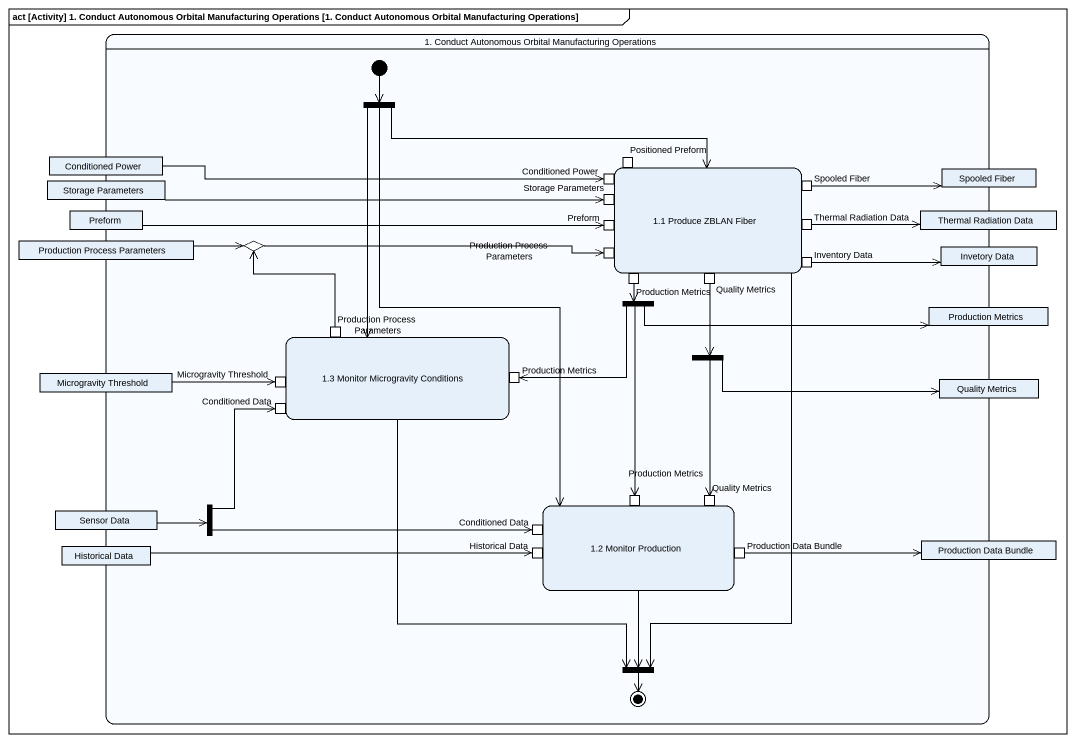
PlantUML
@startuml
mainframe act [Activity] 1. Conduct Autonomous Orbital Manufacturing Operations [1. Conduct Autonomous Orbital Manufacturing Operations]
hide empty description
state "1. Conduct Autonomous Orbital Manufacturing Operations" as s1_Conduct_Autonomous {
  state fork1 <<fork>>
  state "Conditioned Power" as Conditioned_Power <<object>>
  state "Storage Parameters" as Storage_Parameters <<object>>
  state "1.1 Produce ZBLAN Fiber" as s1_1_Produce_ZBLAN_Fiber {
    state "Positioned Preform" as Positioned_Preform <<inputPin>>
    state "Storage Parameters" as Storage_Parameters_2 <<inputPin>>
    state "Conditioned Power" as Conditioned_Power_2 <<inputPin>>
    state "Spooled Fiber" as Spooled_Fiber <<outputPin>>
    state "Preform" as Preform_2 <<inputPin>>
    state "Thermal Radiation Data" as Thermal_Radiation_Data <<outputPin>>
    state "Production Process Parameters" as Production_Process_2 <<inputPin>>
    state "Production Metrics" as Production_Metrics <<outputPin>>
    state "Quality Metrics" as Quality_Metrics <<outputPin>>
    state "Inventory Data" as Inventory_Data <<outputPin>>
  }
  state "Spooled Fiber" as Spooled_Fiber_2 <<object>>
  state "Production Process Parameters" as Production_Process <<object>>
  state Preform <<object>>
  state choice1 <<choice>>
  state "Thermal Radiation Data" as Thermal_Radiation_Data_2 <<object>>
  state "Invetory Data" as Invetory_Data <<object>>
  state fork2 <<fork>>
  state "Production Metrics" as Production_Metrics_2 <<object>>
  state "1.3 Monitor Microgravity Conditions" as s1_3_Monitor_Microgravity {
    state "Production Process Parameters" as Production_Process_3 <<outputPin>>
    state "Microgravity Threshold" as Microgravity_Threshold_2 <<inputPin>>
    state "Production Metrics" as Production_Metrics_3 <<inputPin>>
    state "Conditioned Data" as Conditioned_Data <<inputPin>>
  }
  state fork3 <<fork>>
  state "Microgravity Threshold" as Microgravity_Threshold <<object>>
  state "Quality Metrics" as Quality_Metrics_2 <<object>>
  state "Sensor Data" as Sensor_Data <<object>>
  state fork4 <<fork>>
  state "1.2 Monitor Production" as s1_2_Monitor_Production {
    state "Production Metrics" as Production_Metrics_4 <<inputPin>>
    state "Quality Metrics" as Quality_Metrics_3 <<inputPin>>
    state "Conditioned Data" as Conditioned_Data_2 <<inputPin>>
    state "Historical Data" as Historical_Data_2 <<inputPin>>
    state "Production Data Bundle" as Production_Data_Bundle <<outputPin>>
  }
  state "Historical Data" as Historical_Data <<object>>
  state "Production Data Bundle" as Production_Data_Bundle_2 <<object>>
  state fork5 <<join>>
  [*] --> fork1
  fork5 --> [*]
}
fork1 -right-> s1_1_Produce_ZBLAN_Fiber
fork1 --> s1_3_Monitor_Microgravity
fork1 --> s1_2_Monitor_Production
Conditioned_Power -right-> Conditioned_Power_2
Storage_Parameters -right-> Storage_Parameters_2
s1_1_Produce_ZBLAN_Fiber --> fork5
Spooled_Fiber -right-> Spooled_Fiber_2
Production_Process -right-> choice1
Preform -right-> Preform_2
choice1 -right-> Production_Process_2
Thermal_Radiation_Data -right-> Thermal_Radiation_Data_2
Production_Metrics --> fork2
Quality_Metrics --> fork3
Inventory_Data -right-> Invetory_Data
fork2 -right-> Production_Metrics_2
fork2 -left-> Production_Metrics_3
fork2 --> Production_Metrics_4
s1_3_Monitor_Microgravity --> fork5
Production_Process_3 -up-> choice1
fork3 -right-> Quality_Metrics_2
fork3 --> Quality_Metrics_3
Microgravity_Threshold -right-> Microgravity_Threshold_2
Sensor_Data -right-> fork4
fork4 -up-> Conditioned_Data
fork4 -right-> Conditioned_Data_2
s1_2_Monitor_Production --> fork5
Historical_Data -right-> Historical_Data_2
Production_Data_Bundle -right-> Production_Data_Bundle_2
@enduml
